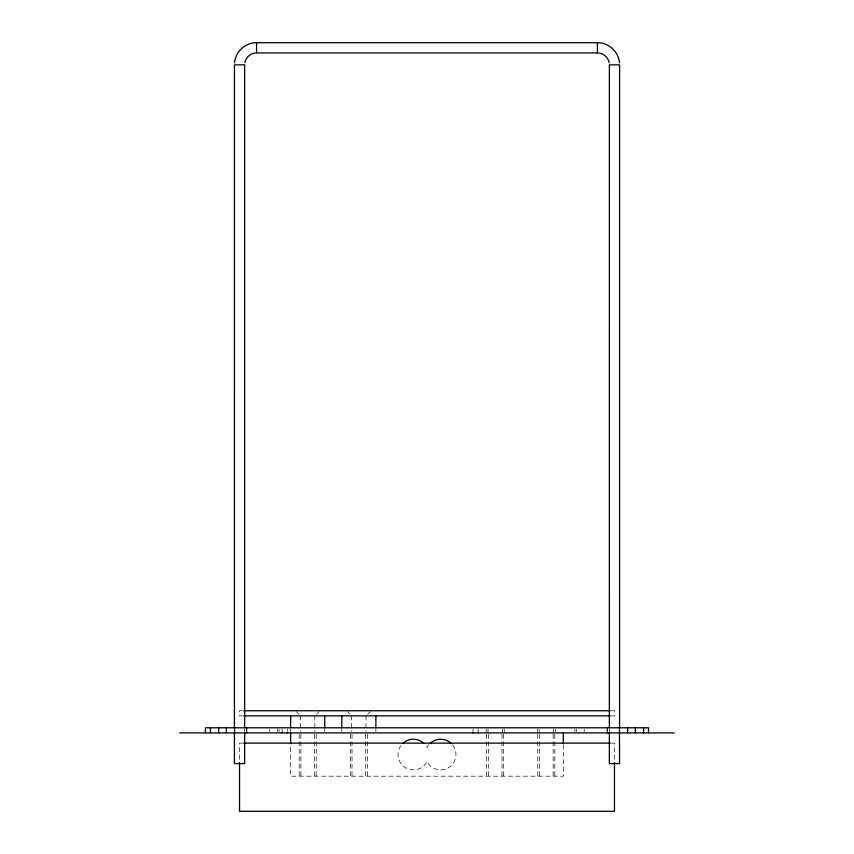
<?xml version="1.0" encoding="UTF-8"?>
<svg xmlns="http://www.w3.org/2000/svg" width="854" height="854" viewBox="0 0 854 854"><rect width="100%" height="100%" fill="white"/><g stroke="black" fill="none" stroke-linecap="round" stroke-linejoin="round"><path stroke-width="0.64" stroke-dasharray="4.27 3.2" d="M316.567 714.157L319.118 711.606M367.69 714.157L370.252 711.606M242.664 710.752L239.536 710.752L239.536 715.865L242.664 715.865M611.336 710.752L614.464 710.752L614.464 715.865L611.336 715.865M242.664 743.129L239.536 743.129L239.536 762.793M611.336 743.129L614.464 743.129L614.464 762.793M347.418 711.606L349.969 714.157M296.285 711.606L298.847 714.157M609.35 728.91L609.35 731.579M584.232 729.07L584.232 731.632M576.525 729.07L576.525 731.632M574.923 729.07L574.923 731.632M563.341 744.709L563.341 776.19L290.659 776.19L290.659 744.709M555.324 729.07L555.324 731.632M554.812 734.216L554.812 776.19M553.456 729.07L553.456 732.903M553.114 734.216L553.114 776.19M539.482 734.216L539.482 776.19M539.141 729.07L539.141 732.903M537.774 734.216L537.774 776.19M537.262 729.07L537.262 732.903M504.202 729.07L504.202 732.903M503.689 734.216L503.689 776.19M502.323 729.07L502.323 732.903M501.981 734.216L501.981 776.19M488.349 734.216L488.349 776.19M488.008 729.07L488.008 732.903M486.652 734.216L486.652 776.19M486.139 729.07L486.139 732.903M478.123 729.07L478.123 731.632M473.009 729.07L473.009 731.312M375.877 728.974L375.877 731.6M367.348 734.216L367.348 776.19M365.992 715.865L365.992 731.6M365.651 734.216L365.651 776.19M352.019 734.216L352.019 776.19M351.677 715.865L351.677 731.6M350.311 734.216L350.311 776.19M341.792 728.974L341.792 731.6M324.744 728.974L324.744 731.6M316.226 734.216L316.226 776.19M314.859 715.865L314.859 731.6M314.518 734.216L314.518 776.19M300.886 734.216L300.886 776.19M300.544 715.865L300.544 731.6M299.188 734.216L299.188 776.19M290.659 728.974L290.659 731.6M287.254 729.07L287.254 731.312M282.14 729.07L282.14 731.632M279.077 729.07L279.077 731.632M277.475 729.07L277.475 731.632M269.768 729.07L269.768 731.632M244.65 728.91L244.65 731.579M452.609 744.966A15.34 15.34 0 0 1 448.98 767.415A15.34 15.34 0 0 1 427 761.576A15.34 15.34 0 0 1 405.02 767.415A15.34 15.34 0 0 1 401.391 744.966M428.825 744.763A15.34 15.34 0 0 0 427 747.528A15.34 15.34 0 0 0 425.175 744.763"/><path stroke-width="1.28" d="M234.519 62.833C235.32 51.752 245.472 42.486 256.574 42.7L597.426 42.7C608.528 42.486 618.68 51.752 619.481 62.833M244.852 62.684C245.728 57.549 250.297 53.386 255.485 52.98M256.574 52.927L597.426 52.927M243.689 710.752L610.311 710.752M243.689 715.865L610.311 715.865M205.451 732.903L205.451 727.789L648.528 727.789L648.549 732.903M179.746 732.903L674.254 732.903M243.689 743.129L610.311 743.129M598.515 52.98C603.703 53.386 608.272 57.549 609.148 62.684M643.553 727.789L643.553 732.903M635.365 727.789L635.365 732.903M627.647 727.789L627.647 732.903M619.577 727.576L619.577 64.851L609.372 64.851L609.35 727.576M619.46 727.789L619.577 763.583L609.372 763.583L609.35 732.913M614.464 762.793L614.464 811.3L239.536 811.3L239.536 762.793M607.407 727.789L607.407 732.903M597.426 42.721L597.426 52.905M563.341 732.903L563.341 743.396M478.123 732.262L478.123 732.903M473.009 732.262L473.009 732.903M375.877 715.865L375.877 727.661M341.792 715.865L341.792 727.661M324.744 715.865L324.744 727.661M290.659 715.865L290.659 727.661M290.659 732.903L290.659 743.396M287.254 732.262L287.254 732.903M282.14 732.262L282.14 732.903M256.574 42.721L256.574 52.905M246.592 727.789L246.592 732.903M244.65 727.576L244.65 64.851L234.444 64.851L234.423 727.576M244.65 732.913L244.65 763.583L234.444 763.583L234.423 732.913M234.54 727.789L234.54 732.903M226.353 727.789L226.353 732.903M218.635 727.789L218.635 732.903M210.447 727.789L210.447 732.903M430.352 743.172A15.34 15.34 0 0 1 451.403 743.631M402.874 743.364A15.34 15.34 0 0 1 423.701 743.215"/></g></svg>
